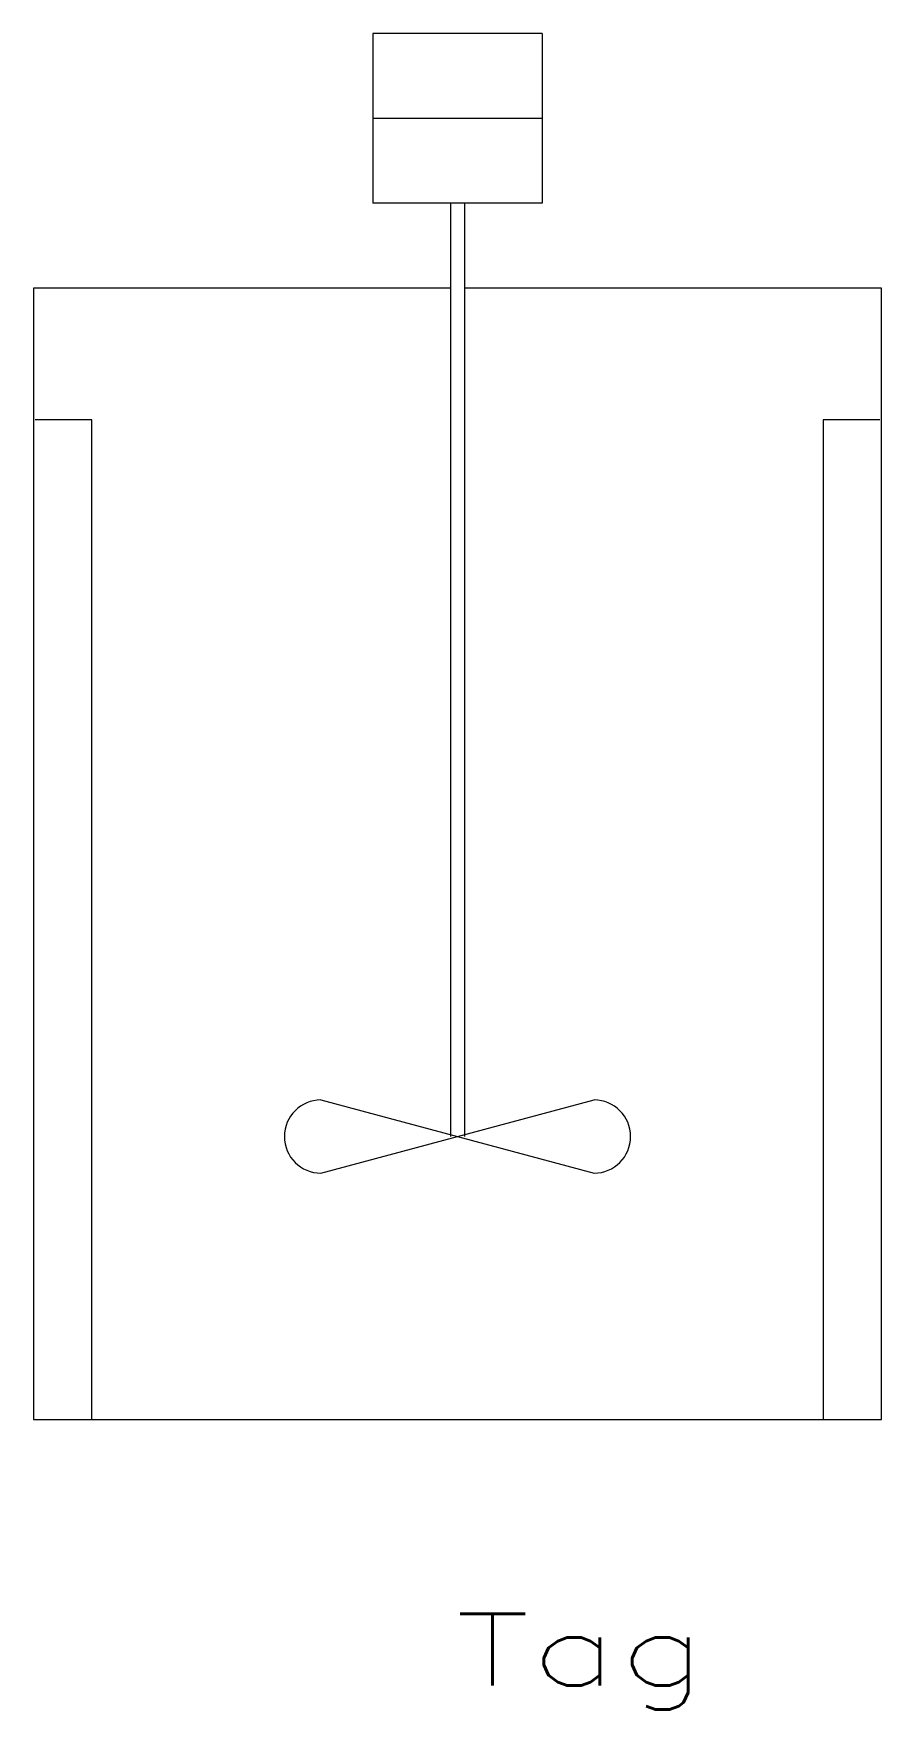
# Model space of a CAD drawing. Header units: inches. Extents: x -7.5 to 7.5, y -17.1 to 12.5.
import ezdxf
from ezdxf.enums import TextEntityAlignment as Align

# ---------------------------------------------------------------- set-up
doc = ezdxf.new("R2010")
doc.units = ezdxf.units.IN
doc.header["$MEASUREMENT"] = 0
doc.layers.get('0').update_dxf_attribs({"lineweight": 0})
doc.styles.get("Standard").update_dxf_attribs({"font": 'TXT.SHX'})

msp = doc.modelspace()

# ---------------------------------------------------------------- linework, layer by layer
at = {"linetype": 'Continuous'}
for p, q in [((-1.473, 12.534), (-1.473, 9.534)), ((1.527, 12.534), (-1.473, 12.534)), ((1.527, 12.534), (1.527, 9.534)), ((1.527, 11.034), (-1.473, 11.034)), ((1.527, 9.534), (-1.473, 9.534)), ((-0.098, 9.534), (-0.098, -6.966)), ((0.152, 9.534), (0.152, -6.966)), ((-7.473, 8.034), (-7.473, -11.966)), ((-0.098, 8.034), (-7.473, 8.034)), ((7.527, 8.034), (0.152, 8.034)), ((7.527, -11.966), (7.527, 8.034)), ((-6.443, 5.707), (-7.443, 5.707)), ((-6.443, -11.966), (-6.443, 5.707)), ((7.495, 5.707), (6.495, 5.707)), ((6.495, 5.707), (6.495, -11.966)), ((-2.388, -7.613), (2.442, -6.319)), ((-2.388, -6.319), (2.442, -7.613)), ((-7.473, -11.966), (7.527, -11.966))]:
    msp.add_line(p, q, dxfattribs=at)
for centre, start, end in [((-2.388, -6.966), 90, 270), ((2.442, -6.966), -90, 90)]:
    msp.add_arc(centre, 0.647, start, end, dxfattribs=at)

# ---------------------------------------------------------------- texts
at = {"color": 7, "linetype": 'Continuous', "width": 1.361111}
msp.add_text('Tag', height=1.27, dxfattribs=at).set_placement((-0.01, -16.671), (4.435, -16.671), align=Align.FIT)

doc.saveas('drawing.dxf')
